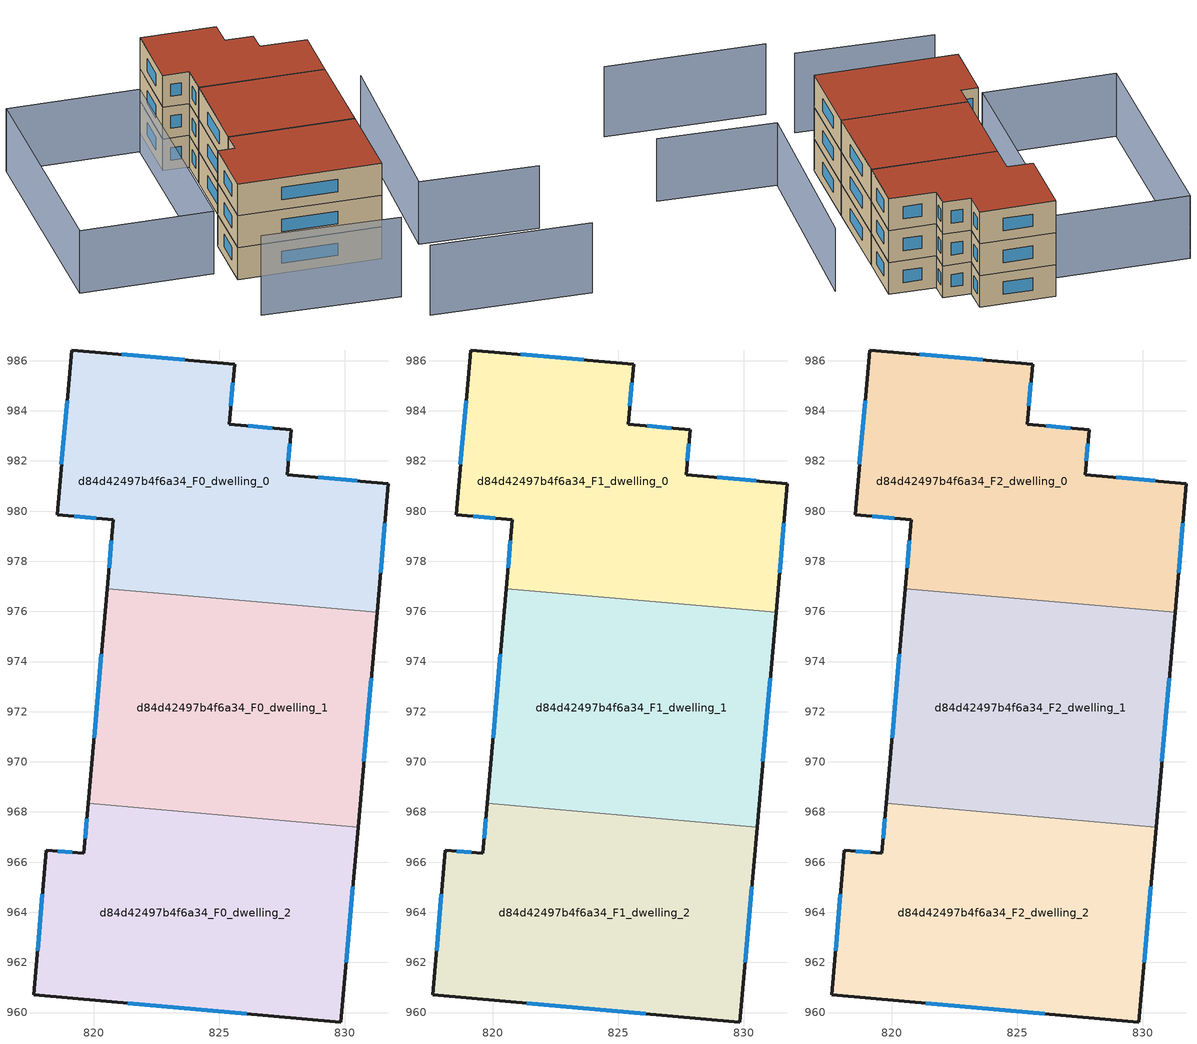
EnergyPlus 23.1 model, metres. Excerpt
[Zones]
d84d42497b4f6a34_F0_dwelling_0
 floor ground (EU_floor_Construction): 827.86,983.25 827.71,981.45 831.74,981.09 831.29,975.96 820.53,976.91 820.77,979.65 818.53,979.85 819.11,986.43 825.61,985.85 825.4,983.46 z0
 wall outside (EU_wall_Construction): 831.29,975.96 831.74,981.09 827.71,981.45 827.86,983.25 825.4,983.46 825.61,985.85 819.11,986.43 818.53,979.85 820.77,979.65 820.53,976.91 z0:3
 wall to d84d42497b4f6a34_F0_dwelling_1 (EU_wall_Construction): 820.53,976.91 831.29,975.96 z0:3
 window (EU_Window_Construction): 830.51,981.2 828.94,981.34 / 831.43,977.53 831.6,979.52 / 820.7,978.81 820.6,977.75 / 819.22,979.79 820.08,979.71 / 818.93,984.41 818.71,981.86 / 823.62,986.03 821.1,986.25 / 825.46,984.19 825.55,985.12 / 827.11,983.31 826.15,983.4 / 827.76,982 827.82,982.7 z0.92:2.08
d84d42497b4f6a34_F0_dwelling_1
 floor ground (EU_floor_Construction): 831.29,975.96 830.54,967.39 819.77,968.34 820.53,976.91 z0
 wall outside (EU_wall_Construction): 830.54,967.39 831.29,975.96 / 820.53,976.91 819.77,968.34 z0:3
 wall to d84d42497b4f6a34_F0_dwelling_2 (EU_wall_Construction): 819.77,968.34 830.54,967.39 z0:3
 window (EU_Window_Construction): 830.77,970.02 831.06,973.34 / 820.3,974.29 820.01,970.97 z0.92:2.08
d84d42497b4f6a34_F0_dwelling_2
 floor ground (EU_floor_Construction): 830.54,967.39 829.85,959.62 817.59,960.7 818.1,966.48 819.6,966.35 819.77,968.34 z0
 wall outside (EU_wall_Construction): 819.77,968.34 819.6,966.35 818.1,966.48 817.59,960.7 829.85,959.62 830.54,967.39 z0:3
 window (EU_Window_Construction): 819.14,966.39 818.56,966.44 / 819.72,967.73 819.65,966.96 / 830.06,962 830.33,965.01 / 821.35,960.37 826.1,959.95 / 817.95,964.71 817.75,962.47 z0.92:2.08
d84d42497b4f6a34_F1_dwelling_0
 floor to d84d42497b4f6a34_F0_dwelling_0 (EU_floor_Construction): 827.86,983.25 827.71,981.45 831.74,981.09 831.29,975.96 820.53,976.91 820.77,979.65 818.53,979.85 819.11,986.43 825.61,985.85 825.4,983.46 z3
 wall outside (EU_wall_Construction): 831.29,975.96 831.74,981.09 827.71,981.45 827.86,983.25 825.4,983.46 825.61,985.85 819.11,986.43 818.53,979.85 820.77,979.65 820.53,976.91 z3:6
 wall to d84d42497b4f6a34_F1_dwelling_1 (EU_wall_Construction): 820.53,976.91 831.29,975.96 z3:6
 window (EU_Window_Construction): 830.51,981.2 828.94,981.34 / 831.43,977.53 831.6,979.52 / 820.7,978.81 820.6,977.75 / 819.22,979.79 820.08,979.71 / 818.93,984.41 818.71,981.86 / 823.62,986.03 821.1,986.25 / 825.46,984.19 825.55,985.12 / 827.11,983.31 826.15,983.4 / 827.76,982 827.82,982.7 z3.92:5.08
d84d42497b4f6a34_F1_dwelling_1
 floor to d84d42497b4f6a34_F0_dwelling_1 (EU_floor_Construction): 831.29,975.96 830.54,967.39 819.77,968.34 820.53,976.91 z3
 wall outside (EU_wall_Construction): 830.54,967.39 831.29,975.96 / 820.53,976.91 819.77,968.34 z3:6
 wall to d84d42497b4f6a34_F1_dwelling_2 (EU_wall_Construction): 819.77,968.34 830.54,967.39 z3:6
 window (EU_Window_Construction): 830.77,970.02 831.06,973.34 / 820.3,974.29 820.01,970.97 z3.92:5.08
d84d42497b4f6a34_F1_dwelling_2
 floor to d84d42497b4f6a34_F0_dwelling_2 (EU_floor_Construction): 830.54,967.39 829.85,959.62 817.59,960.7 818.1,966.48 819.6,966.35 819.77,968.34 z3
 wall outside (EU_wall_Construction): 819.77,968.34 819.6,966.35 818.1,966.48 817.59,960.7 829.85,959.62 830.54,967.39 z3:6
 window (EU_Window_Construction): 819.14,966.39 818.56,966.44 / 819.72,967.73 819.65,966.96 / 830.06,962 830.33,965.01 / 821.35,960.37 826.1,959.95 / 817.95,964.71 817.75,962.47 z3.92:5.08
d84d42497b4f6a34_F2_dwelling_0
 floor to d84d42497b4f6a34_F1_dwelling_0 (EU_floor_Construction): 827.86,983.25 827.71,981.45 831.74,981.09 831.29,975.96 820.53,976.91 820.77,979.65 818.53,979.85 819.11,986.43 825.61,985.85 825.4,983.46 z6
 wall outside (EU_wall_Construction): 831.29,975.96 831.74,981.09 827.71,981.45 827.86,983.25 825.4,983.46 825.61,985.85 819.11,986.43 818.53,979.85 820.77,979.65 820.53,976.91 z6:9
 wall to d84d42497b4f6a34_F2_dwelling_1 (EU_wall_Construction): 820.53,976.91 831.29,975.96 z6:9
 window (EU_Window_Construction): 830.51,981.2 828.94,981.34 / 831.43,977.53 831.6,979.52 / 820.7,978.81 820.6,977.75 / 819.22,979.79 820.08,979.71 / 818.93,984.41 818.71,981.86 / 823.62,986.03 821.1,986.25 / 825.46,984.19 825.55,985.12 / 827.11,983.31 826.15,983.4 / 827.76,982 827.82,982.7 z6.92:8.08
 roof outside (EU_roof_Construction): 831.29,975.96 831.74,981.09 827.71,981.45 827.86,983.25 825.4,983.46 825.61,985.85 819.11,986.43 818.53,979.85 820.77,979.65 820.53,976.91 z9
d84d42497b4f6a34_F2_dwelling_1
 floor to d84d42497b4f6a34_F1_dwelling_1 (EU_floor_Construction): 831.29,975.96 830.54,967.39 819.77,968.34 820.53,976.91 z6
 wall outside (EU_wall_Construction): 830.54,967.39 831.29,975.96 / 820.53,976.91 819.77,968.34 z6:9
 wall to d84d42497b4f6a34_F2_dwelling_2 (EU_wall_Construction): 819.77,968.34 830.54,967.39 z6:9
 window (EU_Window_Construction): 830.77,970.02 831.06,973.34 / 820.3,974.29 820.01,970.97 z6.92:8.08
 roof outside (EU_roof_Construction): 830.54,967.39 831.29,975.96 820.53,976.91 819.77,968.34 z9
d84d42497b4f6a34_F2_dwelling_2
 floor to d84d42497b4f6a34_F1_dwelling_2 (EU_floor_Construction): 830.54,967.39 829.85,959.62 817.59,960.7 818.1,966.48 819.6,966.35 819.77,968.34 z6
 wall outside (EU_wall_Construction): 819.77,968.34 819.6,966.35 818.1,966.48 817.59,960.7 829.85,959.62 830.54,967.39 z6:9
 window (EU_Window_Construction): 819.14,966.39 818.56,966.44 / 819.72,967.73 819.65,966.96 / 830.06,962 830.33,965.01 / 821.35,960.37 826.1,959.95 / 817.95,964.71 817.75,962.47 z6.92:8.08
 roof outside (EU_roof_Construction): 829.85,959.62 830.54,967.39 819.77,968.34 819.6,966.35 818.1,966.48 817.59,960.7 z9
shading: 830.08,949.34 843.82,947.96 z0:6.6; 817.17,954.45 829.04,953.15 z0:7.5; 843.77,959.61 833.57,960.76 / 833.57,960.76 835.62,978.95 / 804.67,963.33 806.54,984.55 / 806.54,984.55 817.95,983.55 / 817.95,983.55 816.08,962.32 / 816.08,962.32 804.67,963.33 z0:5.9
[Building]
EU S2 Campaign: North Axis=0; Terrain=City; Solar Distribution=FullExterior
[Site:Location]
Cape.Town.Intl.AP: Latitude=-33.965; Longitude=18.602; Time Zone=2; Elevation=46
[SizingPeriod:WeatherFileDays]
AnnualSizingPeriod: Begin Month=1; Begin Day of Month=1; End Month=12; End Day of Month=31; Day of Week for Start Day=Monday; Use Weather File Daylight Saving Period=No; Use Weather File Rain and Snow Indicators=No
[MATERIAL]
EU_InternalMass_Material: Roughness=MediumRough; Thickness=0.1; Conductivity=1; Density=1800; Specific Heat=900; Thermal Absorptance=0.9; Solar Absorptance=0.7; Visible Absorptance=0.7
[MATERIAL:NOMASS] Roughness=MediumRough; Thermal Absorptance=0.9; Solar Absorptance=0.7; Visible Absorptance=0.7
Name | Thermal Resistance
EU_wall_NoMass | 0.443251
EU_roof_NoMass | 0.403317
EU_floor_NoMass | 0.599929
[WINDOWMATERIAL:SIMPLEGLAZINGSYSTEM]
EU_Window_SimpleGlazing: UFactor=4.90254; Solar Heat Gain Coefficient=0.85; Visible Transmittance=0.85
[CONSTRUCTION]
EU_wall_Construction: EU_wall_NoMass
EU_roof_Construction: EU_roof_NoMass
EU_floor_Construction: EU_floor_NoMass
EU_Window_Construction: EU_Window_SimpleGlazing
EU_InternalMass_Construction: EU_InternalMass_Material
[ZONE] Type=1; Multiplier=1; Ceiling Height=autocalculate; Floor Area=autocalculate; Part of Total Floor Area=Yes
Name | Volume
d84d42497b4f6a34_F0_dwelling_0; d84d42497b4f6a34_F1_dwelling_0; d84d42497b4f6a34_F2_dwelling_0 | 278.843
d84d42497b4f6a34_F0_dwelling_1; d84d42497b4f6a34_F1_dwelling_1; d84d42497b4f6a34_F2_dwelling_1 | 278.856
d84d42497b4f6a34_F0_dwelling_2; d84d42497b4f6a34_F1_dwelling_2; d84d42497b4f6a34_F2_dwelling_2 | 278.841
[INTERNALMASS] Construction=EU_InternalMass_Construction
Name | Zone or ZoneList | Surface Area
d84d42497b4f6a34_F0_dwelling_0_EU_InternalMass | d84d42497b4f6a34_F0_dwelling_0 | 92.9477
d84d42497b4f6a34_F0_dwelling_1_EU_InternalMass | d84d42497b4f6a34_F0_dwelling_1 | 92.9518
d84d42497b4f6a34_F0_dwelling_2_EU_InternalMass | d84d42497b4f6a34_F0_dwelling_2 | 92.9471
d84d42497b4f6a34_F1_dwelling_0_EU_InternalMass | d84d42497b4f6a34_F1_dwelling_0 | 92.9477
d84d42497b4f6a34_F1_dwelling_1_EU_InternalMass | d84d42497b4f6a34_F1_dwelling_1 | 92.9518
d84d42497b4f6a34_F1_dwelling_2_EU_InternalMass | d84d42497b4f6a34_F1_dwelling_2 | 92.9471
d84d42497b4f6a34_F2_dwelling_0_EU_InternalMass | d84d42497b4f6a34_F2_dwelling_0 | 92.9477
d84d42497b4f6a34_F2_dwelling_1_EU_InternalMass | d84d42497b4f6a34_F2_dwelling_1 | 92.9518
d84d42497b4f6a34_F2_dwelling_2_EU_InternalMass | d84d42497b4f6a34_F2_dwelling_2 | 92.9471
[OTHEREQUIPMENT] Fuel Type=Electricity; Design Level Calculation Method=Watts/Area; Power per Zone Floor Area=1; Fraction Latent=0; Fraction Radiant=0; Fraction Lost=0; Carbon Dioxide Generation Rate=0; EndUse Subcategory=EU_Step8_InternalGains
Name | Zone or ZoneList or Space or SpaceList | Schedule
EU_Step8_InternalGain_d84d42497b4f6a34_F0_dwelling_0_f000 | d84d42497b4f6a34_F0_dwelling_0 | EU_Step8_GainSchedule_d84d42497b4f6a34_F0_dwelling_0_f000
EU_Step8_InternalGain_d84d42497b4f6a34_F0_dwelling_1_f000 | d84d42497b4f6a34_F0_dwelling_1 | EU_Step8_GainSchedule_d84d42497b4f6a34_F0_dwelling_1_f000
EU_Step8_InternalGain_d84d42497b4f6a34_F0_dwelling_2_f000 | d84d42497b4f6a34_F0_dwelling_2 | EU_Step8_GainSchedule_d84d42497b4f6a34_F0_dwelling_2_f000
EU_Step8_InternalGain_d84d42497b4f6a34_F1_dwelling_0_f000 | d84d42497b4f6a34_F1_dwelling_0 | EU_Step8_GainSchedule_d84d42497b4f6a34_F1_dwelling_0_f000
EU_Step8_InternalGain_d84d42497b4f6a34_F1_dwelling_1_f000 | d84d42497b4f6a34_F1_dwelling_1 | EU_Step8_GainSchedule_d84d42497b4f6a34_F1_dwelling_1_f000
EU_Step8_InternalGain_d84d42497b4f6a34_F1_dwelling_2_f000 | d84d42497b4f6a34_F1_dwelling_2 | EU_Step8_GainSchedule_d84d42497b4f6a34_F1_dwelling_2_f000
EU_Step8_InternalGain_d84d42497b4f6a34_F2_dwelling_0_f000 | d84d42497b4f6a34_F2_dwelling_0 | EU_Step8_GainSchedule_d84d42497b4f6a34_F2_dwelling_0_f000
EU_Step8_InternalGain_d84d42497b4f6a34_F2_dwelling_1_f000 | d84d42497b4f6a34_F2_dwelling_1 | EU_Step8_GainSchedule_d84d42497b4f6a34_F2_dwelling_1_f000
EU_Step8_InternalGain_d84d42497b4f6a34_F2_dwelling_2_f000 | d84d42497b4f6a34_F2_dwelling_2 | EU_Step8_GainSchedule_d84d42497b4f6a34_F2_dwelling_2_f000
[ZONEVENTILATION:DESIGNFLOWRATE] Schedule=EU_AlwaysOn; Design Flow Rate Calculation Method=AirChanges/Hour; Air Changes per Hour=0.713097; Ventilation Type=Natural; Fan Pressure Rise=0; Fan Total Efficiency=1; Constant Term Coefficient=1; Temperature Term Coefficient=0; Velocity Term Coefficient=0; Velocity Squared Term Coefficient=0; Minimum Indoor Temperature=-100; Maximum Indoor Temperature=100; Delta Temperature=-100; Minimum Outdoor Temperature=-100; Maximum Outdoor Temperature=100; Maximum Wind Speed=40
Name | Zone or ZoneList or Space or SpaceList
EU_ConstantAir_d84d42497b4f6a34_F0_dwelling_0 | d84d42497b4f6a34_F0_dwelling_0
EU_ConstantAir_d84d42497b4f6a34_F0_dwelling_1 | d84d42497b4f6a34_F0_dwelling_1
EU_ConstantAir_d84d42497b4f6a34_F0_dwelling_2 | d84d42497b4f6a34_F0_dwelling_2
EU_ConstantAir_d84d42497b4f6a34_F1_dwelling_0 | d84d42497b4f6a34_F1_dwelling_0
EU_ConstantAir_d84d42497b4f6a34_F1_dwelling_1 | d84d42497b4f6a34_F1_dwelling_1
EU_ConstantAir_d84d42497b4f6a34_F1_dwelling_2 | d84d42497b4f6a34_F1_dwelling_2
EU_ConstantAir_d84d42497b4f6a34_F2_dwelling_0 | d84d42497b4f6a34_F2_dwelling_0
EU_ConstantAir_d84d42497b4f6a34_F2_dwelling_1 | d84d42497b4f6a34_F2_dwelling_1
EU_ConstantAir_d84d42497b4f6a34_F2_dwelling_2 | d84d42497b4f6a34_F2_dwelling_2
[HVACTEMPLATE:THERMOSTAT] Constant Heating Setpoint=20; Constant Cooling Setpoint=50
EU_HeatOnly_d84d42497b4f6a34_F0_dwelling_0; EU_HeatOnly_d84d42497b4f6a34_F0_dwelling_1; EU_HeatOnly_d84d42497b4f6a34_F0_dwelling_2; EU_HeatOnly_d84d42497b4f6a34_F1_dwelling_0; EU_HeatOnly_d84d42497b4f6a34_F1_dwelling_1; EU_HeatOnly_d84d42497b4f6a34_F1_dwelling_2; EU_HeatOnly_d84d42497b4f6a34_F2_dwelling_0; EU_HeatOnly_d84d42497b4f6a34_F2_dwelling_1; EU_HeatOnly_d84d42497b4f6a34_F2_dwelling_2
[HVACTEMPLATE:ZONE:IDEALLOADSAIRSYSTEM] System Availability Schedule=EU_AlwaysOn; Maximum Heating Supply Air Temperature=50; Minimum Cooling Supply Air Temperature=13; Maximum Heating Supply Air Humidity Ratio=0.0156; Minimum Cooling Supply Air Humidity Ratio=0.0077; Heating Limit=NoLimit; Cooling Limit=NoLimit; Heating Availability Schedule=EU_AlwaysOn; Cooling Availability Schedule=EU_CoolingOff; Dehumidification Control Type=ConstantSensibleHeatRatio; Cooling Sensible Heat Ratio=0.7; Dehumidification Setpoint=60; Humidification Control Type=None; Humidification Setpoint=30; Outdoor Air Method=None; Outdoor Air Flow Rate per Person=0.00944; Outdoor Air Flow Rate per Zone Floor Area=0; Outdoor Air Flow Rate per Zone=0; Demand Controlled Ventilation Type=None; Outdoor Air Economizer Type=NoEconomizer; Heat Recovery Type=None; Sensible Heat Recovery Effectiveness=0.7; Latent Heat Recovery Effectiveness=0.65
Name | Template Thermostat
d84d42497b4f6a34_F0_dwelling_0 | EU_HeatOnly_d84d42497b4f6a34_F0_dwelling_0
d84d42497b4f6a34_F0_dwelling_1 | EU_HeatOnly_d84d42497b4f6a34_F0_dwelling_1
d84d42497b4f6a34_F0_dwelling_2 | EU_HeatOnly_d84d42497b4f6a34_F0_dwelling_2
d84d42497b4f6a34_F1_dwelling_0 | EU_HeatOnly_d84d42497b4f6a34_F1_dwelling_0
d84d42497b4f6a34_F1_dwelling_1 | EU_HeatOnly_d84d42497b4f6a34_F1_dwelling_1
d84d42497b4f6a34_F1_dwelling_2 | EU_HeatOnly_d84d42497b4f6a34_F1_dwelling_2
d84d42497b4f6a34_F2_dwelling_0 | EU_HeatOnly_d84d42497b4f6a34_F2_dwelling_0
d84d42497b4f6a34_F2_dwelling_1 | EU_HeatOnly_d84d42497b4f6a34_F2_dwelling_1
d84d42497b4f6a34_F2_dwelling_2 | EU_HeatOnly_d84d42497b4f6a34_F2_dwelling_2
[SIZING:ZONE] Zone Cooling Design Supply Air Temperature Input Method=SupplyAirTemperature; Zone Cooling Design Supply Air Temperature=13; Zone Heating Design Supply Air Temperature Input Method=SupplyAirTemperature; Zone Heating Design Supply Air Temperature=50; Zone Cooling Design Supply Air Humidity Ratio=0.008; Zone Heating Design Supply Air Humidity Ratio=0.008; Cooling Design Air Flow Method=DesignDay; Cooling Design Air Flow Rate=0; Cooling Minimum Air Flow per Zone Floor Area=0.000762; Cooling Minimum Air Flow=0; Cooling Minimum Air Flow Fraction=0.2; Heating Design Air Flow Method=DesignDay; Heating Design Air Flow Rate=0; Heating Maximum Air Flow per Zone Floor Area=0.002032; Heating Maximum Air Flow=0.141576; Heating Maximum Air Flow Fraction=0.3; Account for Dedicated Outdoor Air System=No; Dedicated Outdoor Air System Control Strategy=NeutralSupplyAir; Dedicated Outdoor Air Low Setpoint Temperature for Design=autosize; Dedicated Outdoor Air High Setpoint Temperature for Design=autosize; Zone Load Sizing Method=Sensible Load Only No Latent Load; Zone Latent Cooling Design Supply Air Humidity Ratio Input Method=HumidityRatioDifference; Zone Cooling Design Supply Air Humidity Ratio Difference=0.005; Zone Latent Heating Design Supply Air Humidity Ratio Input Method=HumidityRatioDifference; Zone Humidification Design Supply Air Humidity Ratio Difference=0.005
d84d42497b4f6a34_F0_dwelling_0; d84d42497b4f6a34_F0_dwelling_1; d84d42497b4f6a34_F0_dwelling_2; d84d42497b4f6a34_F1_dwelling_0; d84d42497b4f6a34_F1_dwelling_1; d84d42497b4f6a34_F1_dwelling_2; d84d42497b4f6a34_F2_dwelling_0; d84d42497b4f6a34_F2_dwelling_1; d84d42497b4f6a34_F2_dwelling_2
[SCHEDULE:CONSTANT]
Name | Hourly Value
EU_AlwaysOn | 1
EU_CoolingOff | 0
[SCHEDULE:FILE] Column Number=1; Rows to Skip at Top=0; Number of Hours of Data=8760; Column Separator=Comma; Interpolate to Timestep=No; Minutes per Item=60; Adjust Schedule for Daylight Savings=Yes
Name | File
EU_Step8_GainSchedule_d84d42497b4f6a34_F0_dwelling_0_f000 | ../../schedules/d84d42497b4f6a34/d84d42497b4f6a34_F0_dwelling_0_f000_gain.csv
EU_Step8_GainSchedule_d84d42497b4f6a34_F0_dwelling_1_f000 | ../../schedules/d84d42497b4f6a34/d84d42497b4f6a34_F0_dwelling_1_f000_gain.csv
EU_Step8_GainSchedule_d84d42497b4f6a34_F0_dwelling_2_f000 | ../../schedules/d84d42497b4f6a34/d84d42497b4f6a34_F0_dwelling_2_f000_gain.csv
EU_Step8_GainSchedule_d84d42497b4f6a34_F1_dwelling_0_f000 | ../../schedules/d84d42497b4f6a34/d84d42497b4f6a34_F1_dwelling_0_f000_gain.csv
EU_Step8_GainSchedule_d84d42497b4f6a34_F1_dwelling_1_f000 | ../../schedules/d84d42497b4f6a34/d84d42497b4f6a34_F1_dwelling_1_f000_gain.csv
EU_Step8_GainSchedule_d84d42497b4f6a34_F1_dwelling_2_f000 | ../../schedules/d84d42497b4f6a34/d84d42497b4f6a34_F1_dwelling_2_f000_gain.csv
EU_Step8_GainSchedule_d84d42497b4f6a34_F2_dwelling_0_f000 | ../../schedules/d84d42497b4f6a34/d84d42497b4f6a34_F2_dwelling_0_f000_gain.csv
EU_Step8_GainSchedule_d84d42497b4f6a34_F2_dwelling_1_f000 | ../../schedules/d84d42497b4f6a34/d84d42497b4f6a34_F2_dwelling_1_f000_gain.csv
EU_Step8_GainSchedule_d84d42497b4f6a34_F2_dwelling_2_f000 | ../../schedules/d84d42497b4f6a34/d84d42497b4f6a34_F2_dwelling_2_f000_gain.csv
